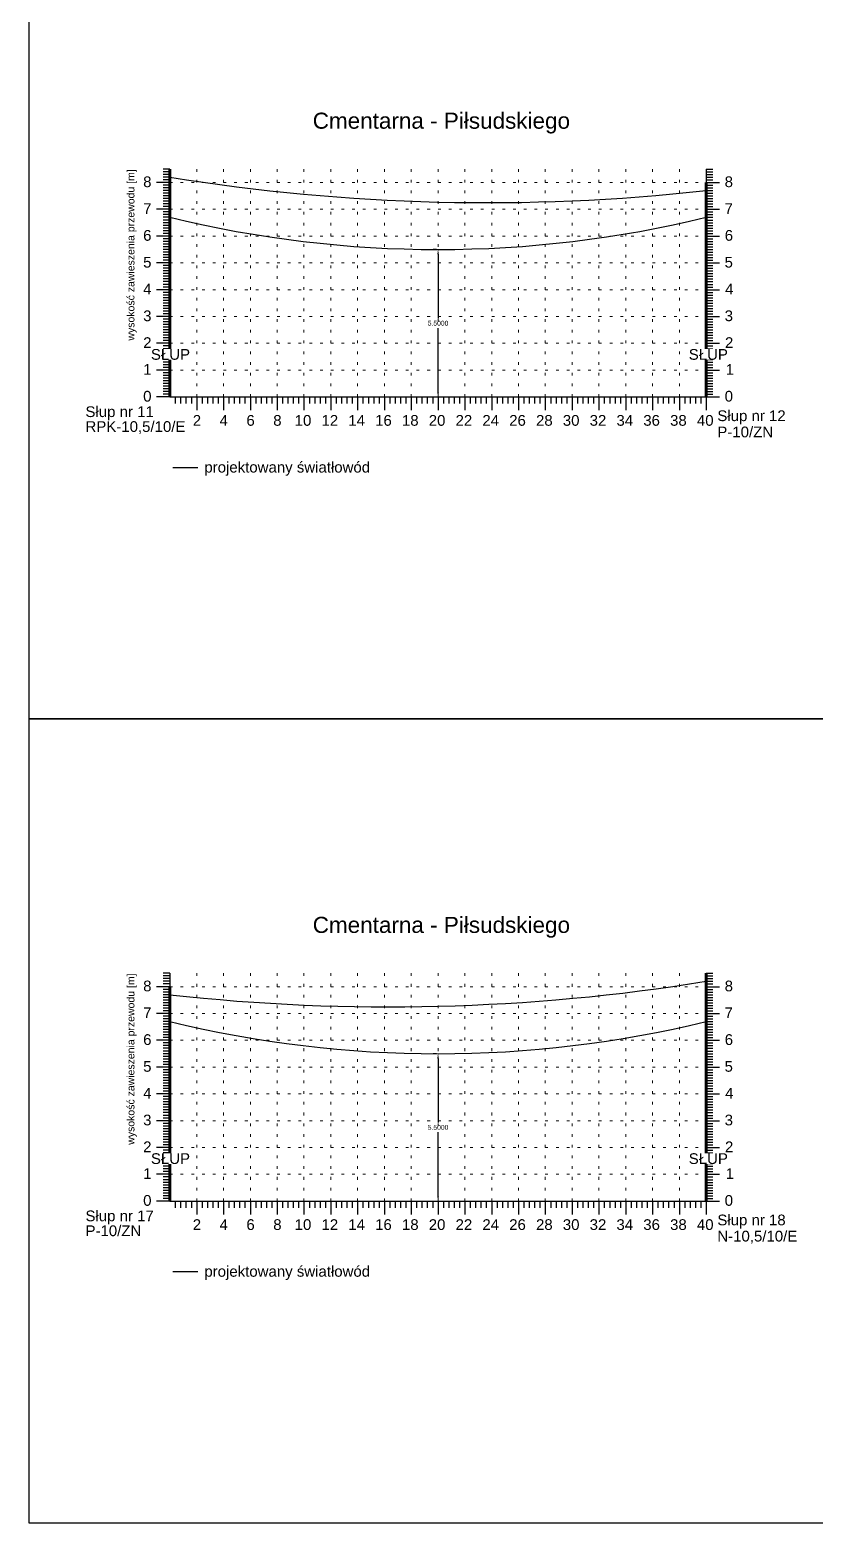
# Model space of a CAD drawing. Header units: metres. Extents: x -155 to 1812, y 681 to 886.
# Drawn here: x 864.6 to 893.9, y 770.5 to 826.2 of the extents above; entities that cross this region are included whole.
import ezdxf

# ---------------------------------------------------------------- set-up
doc = ezdxf.new("R2010")
doc.units = ezdxf.units.M
doc.header["$MEASUREMENT"] = 0
doc.linetypes.add('ACAD_ISO07W100', pattern=[3, 0, -3])
doc.styles.get("Standard").update_dxf_attribs({"font": 'arial.ttf'})
doc.dimstyles.get("Standard").update_dxf_attribs({"dimtxt": 0.18, "dimasz": 0.18, "dimexe": 0.18, "dimexo": 0.0625, "dimgap": 0.09, "dimtad": 0, "dimtih": 1, "dimtoh": 1, "dimdec": 4, "dimzin": 0, "dimdsep": 46, "dimtxsty": 'Standard', "dimcen": 0.09, "dimadec": 0, "dimazin": 0, "dimtfac": 1, "dimtdec": 4, "dimtofl": 0, "dimtmove": 0, "dimatfit": 3, "dimfxl": 1, "dimtolj": 1, "dimtzin": 0, "dimarcsym": 0})

# ---------------------------------------------------------------- blocks, each defined once
blk = doc.blocks.new('*D283')
at = {"color": 0, "lineweight": -2}
for p, q in [((879.729, 818.034), (879.612, 818.034)), ((879.792, 817.854), (879.792, 815.466)), ((879.792, 812.714), (879.792, 815.102)), ((872.454, 812.534), (879.972, 812.534))]:
    blk.add_line(p, q, dxfattribs=at)
at = {"color": 0}
for points in [[(879.822, 817.854), (879.762, 817.854), (879.792, 818.034)], [(879.762, 812.714), (879.822, 812.714), (879.792, 812.534)]]:
    blk.add_solid(points, dxfattribs=at)
at = {"layer": 'Defpoints', "color": 0}
for p in [(879.792, 818.034), (872.392, 812.534), (879.792, 812.534)]:
    blk.add_point(p, dxfattribs=at)
at = {"color": 0, "lineweight": 25, "insert": (879.792, 815.284), "char_height": 0.18, "attachment_point": 5}
blk.add_mtext('\\A1;5.5000', dxfattribs=at)
blk = doc.blocks.new('*D266')
at = {"color": 0, "lineweight": -2}
for p, q in [((879.729, 788.034), (879.612, 788.034)), ((879.792, 787.854), (879.792, 785.466)), ((879.792, 782.714), (879.792, 785.102)), ((872.454, 782.534), (879.972, 782.534))]:
    blk.add_line(p, q, dxfattribs=at)
at = {"color": 0}
for points in [[(879.822, 787.854), (879.762, 787.854), (879.792, 788.034)], [(879.762, 782.714), (879.822, 782.714), (879.792, 782.534)]]:
    blk.add_solid(points, dxfattribs=at)
at = {"layer": 'Defpoints', "color": 0}
for p in [(879.792, 788.034), (872.392, 782.534), (879.792, 782.534)]:
    blk.add_point(p, dxfattribs=at)
at = {"color": 0, "lineweight": 25, "insert": (879.792, 785.284), "char_height": 0.18, "attachment_point": 5}
blk.add_mtext('\\A1;5.5000', dxfattribs=at)

msp = doc.modelspace()

# ---------------------------------------------------------------- linework, layer by layer
for p, q in [((869.79157, 821.03428), (869.54157, 821.03428)), ((869.79157, 820.93428), (869.54157, 820.93428)), ((869.79157, 820.83428), (869.54157, 820.83428)), ((869.79157, 820.73428), (869.54157, 820.73428)), ((869.79157, 820.63428), (869.54157, 820.63428)), ((869.79157, 821.03428), (869.79157, 812.53428)), ((889.79157, 821.03428), (889.79157, 812.53428)), ((889.79157, 821.03428), (890.04157, 821.03428)), ((889.79157, 820.93428), (890.04157, 820.93428)), ((889.79157, 820.83428), (890.04157, 820.83428)), ((889.79157, 820.73428), (890.04157, 820.73428)), ((889.79157, 820.63428), (890.04157, 820.63428)), ((869.79157, 820.53428), (869.29157, 820.53428)), ((869.79157, 820.53428), (869.29157, 820.53428)), ((869.79157, 820.43428), (869.54157, 820.43428)), ((869.79157, 820.33428), (869.54157, 820.33428)), ((869.79157, 820.23428), (869.54157, 820.23428)), ((869.79157, 820.13428), (869.54157, 820.13428)), ((869.79157, 820.03428), (869.54157, 820.03428)), ((889.79157, 820.53428), (890.29157, 820.53428)), ((889.79157, 820.53428), (890.29157, 820.53428)), ((889.79157, 820.43428), (890.04157, 820.43428)), ((889.79157, 820.33428), (890.04157, 820.33428)), ((889.79157, 820.23428), (890.04157, 820.23428)), ((889.79157, 820.13428), (890.04157, 820.13428)), ((889.79157, 820.03428), (890.04157, 820.03428)), ((869.79157, 819.53428), (869.29157, 819.53428)), ((869.79157, 819.53428), (869.29157, 819.53428)), ((869.79157, 819.93428), (869.54157, 819.93428)), ((869.79157, 819.83428), (869.54157, 819.83428)), ((869.79157, 819.73428), (869.54157, 819.73428)), ((869.79157, 819.63428), (869.54157, 819.63428)), ((869.79157, 819.43428), (869.54157, 819.43428)), ((889.79157, 819.93428), (890.04157, 819.93428)), ((889.79157, 819.83428), (890.04157, 819.83428)), ((889.79157, 819.73428), (890.04157, 819.73428)), ((889.79157, 819.63428), (890.04157, 819.63428)), ((889.79157, 819.53428), (890.29157, 819.53428)), ((889.79157, 819.53428), (890.29157, 819.53428)), ((889.79157, 819.43428), (890.04157, 819.43428)), ((869.79157, 819.33428), (869.54157, 819.33428)), ((869.79157, 819.23428), (869.54157, 819.23428)), ((869.79157, 819.13428), (869.54157, 819.13428)), ((869.79157, 819.03428), (869.54157, 819.03428)), ((869.79157, 818.93428), (869.54157, 818.93428)), ((889.79157, 819.33428), (890.04157, 819.33428)), ((889.79157, 819.23428), (890.04157, 819.23428)), ((889.79157, 819.13428), (890.04157, 819.13428)), ((889.79157, 819.03428), (890.04157, 819.03428)), ((889.79157, 818.93428), (890.04157, 818.93428)), ((869.79157, 818.53428), (869.29157, 818.53428)), ((869.79157, 818.53428), (869.29157, 818.53428)), ((869.79157, 818.83428), (869.54157, 818.83428)), ((869.79157, 818.73428), (869.54157, 818.73428)), ((869.79157, 818.63428), (869.54157, 818.63428)), ((869.79157, 818.43428), (869.54157, 818.43428)), ((869.79157, 818.33428), (869.54157, 818.33428)), ((889.79157, 818.83428), (890.04157, 818.83428)), ((889.79157, 818.73428), (890.04157, 818.73428)), ((889.79157, 818.63428), (890.04157, 818.63428)), ((889.79157, 818.53428), (890.29157, 818.53428)), ((889.79157, 818.53428), (890.29157, 818.53428)), ((889.79157, 818.43428), (890.04157, 818.43428)), ((889.79157, 818.33428), (890.04157, 818.33428)), ((869.79157, 818.23428), (869.54157, 818.23428)), ((869.79157, 818.13428), (869.54157, 818.13428)), ((869.79157, 818.03428), (869.54157, 818.03428)), ((869.79157, 817.93428), (869.54157, 817.93428)), ((869.79157, 817.83428), (869.54157, 817.83428)), ((889.79157, 818.23428), (890.04157, 818.23428)), ((889.79157, 818.13428), (890.04157, 818.13428)), ((889.79157, 818.03428), (890.04157, 818.03428)), ((889.79157, 817.93428), (890.04157, 817.93428)), ((889.79157, 817.83428), (890.04157, 817.83428)), ((869.79157, 817.53428), (869.29157, 817.53428)), ((869.79157, 817.53428), (869.29157, 817.53428)), ((869.79157, 817.73428), (869.54157, 817.73428)), ((869.79157, 817.63428), (869.54157, 817.63428)), ((869.79157, 817.43428), (869.54157, 817.43428)), ((869.79157, 817.33428), (869.54157, 817.33428)), ((869.79157, 817.23428), (869.54157, 817.23428)), ((889.79157, 817.73428), (890.04157, 817.73428)), ((889.79157, 817.63428), (890.04157, 817.63428)), ((889.79157, 817.53428), (890.29157, 817.53428)), ((889.79157, 817.53428), (890.29157, 817.53428)), ((889.79157, 817.43428), (890.04157, 817.43428)), ((889.79157, 817.33428), (890.04157, 817.33428)), ((889.79157, 817.23428), (890.04157, 817.23428)), ((869.79157, 817.13428), (869.54157, 817.13428)), ((869.79157, 817.03428), (869.54157, 817.03428)), ((869.79157, 816.93428), (869.54157, 816.93428)), ((869.79157, 816.83428), (869.54157, 816.83428)), ((869.79157, 816.73428), (869.54157, 816.73428)), ((889.79157, 817.13428), (890.04157, 817.13428)), ((889.79157, 817.03428), (890.04157, 817.03428)), ((889.79157, 816.93428), (890.04157, 816.93428)), ((889.79157, 816.83428), (890.04157, 816.83428)), ((889.79157, 816.73428), (890.04157, 816.73428)), ((869.79157, 816.53428), (869.29157, 816.53428)), ((869.79157, 816.53428), (869.29157, 816.53428)), ((869.79157, 816.63428), (869.54157, 816.63428)), ((869.79157, 816.43428), (869.54157, 816.43428)), ((869.79157, 816.33428), (869.54157, 816.33428)), ((869.79157, 816.23428), (869.54157, 816.23428)), ((869.79157, 816.13428), (869.54157, 816.13428)), ((889.79157, 816.63428), (890.04157, 816.63428)), ((889.79157, 816.53428), (890.29157, 816.53428)), ((889.79157, 816.53428), (890.29157, 816.53428)), ((889.79157, 816.43428), (890.04157, 816.43428)), ((889.79157, 816.33428), (890.04157, 816.33428)), ((889.79157, 816.23428), (890.04157, 816.23428)), ((889.79157, 816.13428), (890.04157, 816.13428)), ((869.79157, 815.53428), (869.29157, 815.53428)), ((869.79157, 815.53428), (869.29157, 815.53428)), ((869.79157, 816.03428), (869.54157, 816.03428)), ((869.79157, 815.93428), (869.54157, 815.93428)), ((869.79157, 815.83428), (869.54157, 815.83428)), ((869.79157, 815.73428), (869.54157, 815.73428)), ((869.79157, 815.63428), (869.54157, 815.63428)), ((889.79157, 816.03428), (890.04157, 816.03428)), ((889.79157, 815.93428), (890.04157, 815.93428)), ((889.79157, 815.83428), (890.04157, 815.83428)), ((889.79157, 815.73428), (890.04157, 815.73428)), ((889.79157, 815.63428), (890.04157, 815.63428)), ((889.79157, 815.53428), (890.29157, 815.53428)), ((889.79157, 815.53428), (890.29157, 815.53428)), ((869.79157, 815.43428), (869.54157, 815.43428)), ((869.79157, 815.33428), (869.54157, 815.33428)), ((869.79157, 815.23428), (869.54157, 815.23428)), ((869.79157, 815.13428), (869.54157, 815.13428)), ((869.79157, 815.03428), (869.54157, 815.03428)), ((889.79157, 815.43428), (890.04157, 815.43428)), ((889.79157, 815.33428), (890.04157, 815.33428)), ((889.79157, 815.23428), (890.04157, 815.23428)), ((889.79157, 815.13428), (890.04157, 815.13428)), ((889.79157, 815.03428), (890.04157, 815.03428)), ((869.79157, 814.53428), (869.29157, 814.53428)), ((869.79157, 814.53428), (869.29157, 814.53428)), ((869.79157, 814.93428), (869.54157, 814.93428)), ((869.79157, 814.83428), (869.54157, 814.83428)), ((869.79157, 814.73428), (869.54157, 814.73428)), ((869.79157, 814.63428), (869.54157, 814.63428)), ((869.79157, 814.43428), (869.54157, 814.43428)), ((889.79157, 814.93428), (890.04157, 814.93428)), ((889.79157, 814.83428), (890.04157, 814.83428)), ((889.79157, 814.73428), (890.04157, 814.73428)), ((889.79157, 814.63428), (890.04157, 814.63428)), ((889.79157, 814.53428), (890.29157, 814.53428)), ((889.79157, 814.53428), (890.29157, 814.53428)), ((889.79157, 814.43428), (890.04157, 814.43428)), ((869.79157, 814.33428), (869.54157, 814.33428)), ((869.79157, 814.23428), (869.54157, 814.23428)), ((869.79157, 814.13428), (869.54157, 814.13428)), ((869.79157, 814.03428), (869.54157, 814.03428)), ((869.79157, 813.93428), (869.54157, 813.93428)), ((889.79157, 814.33428), (890.04157, 814.33428)), ((889.79157, 814.23428), (890.04157, 814.23428)), ((889.79157, 814.13428), (890.04157, 814.13428)), ((889.79157, 814.03428), (890.04157, 814.03428)), ((889.79157, 813.93428), (890.04157, 813.93428)), ((869.79157, 813.53428), (869.29157, 813.53428)), ((869.79157, 813.53428), (869.29157, 813.53428)), ((869.79157, 813.83428), (869.54157, 813.83428)), ((869.79157, 813.73428), (869.54157, 813.73428)), ((869.79157, 813.63428), (869.54157, 813.63428)), ((869.79157, 813.43428), (869.54157, 813.43428)), ((869.79157, 813.33428), (869.54157, 813.33428)), ((889.79157, 813.83428), (890.04157, 813.83428)), ((889.79157, 813.73428), (890.04157, 813.73428)), ((889.79157, 813.63428), (890.04157, 813.63428)), ((889.79157, 813.53428), (890.29157, 813.53428)), ((889.79157, 813.53428), (890.29157, 813.53428)), ((889.79157, 813.43428), (890.04157, 813.43428)), ((889.79157, 813.33428), (890.04157, 813.33428)), ((869.79157, 813.23428), (869.54157, 813.23428)), ((869.79157, 813.13428), (869.54157, 813.13428)), ((869.79157, 813.03428), (869.54157, 813.03428)), ((869.79157, 812.93428), (869.54157, 812.93428)), ((869.79157, 812.83428), (869.54157, 812.83428)), ((889.79157, 813.23428), (890.04157, 813.23428)), ((889.79157, 813.13428), (890.04157, 813.13428)), ((889.79157, 813.03428), (890.04157, 813.03428)), ((889.79157, 812.93428), (890.04157, 812.93428)), ((889.79157, 812.83428), (890.04157, 812.83428)), ((869.79157, 812.53428), (869.29157, 812.53428)), ((869.79157, 812.73428), (869.54157, 812.73428)), ((869.79157, 812.63428), (869.54157, 812.63428)), ((869.79157, 812.53428), (869.54157, 812.53428)), ((869.79157, 812.53428), (889.79157, 812.53428)), ((869.99157, 812.53428), (869.99157, 812.28428)), ((870.19157, 812.53428), (870.19157, 812.28428)), ((870.39157, 812.53428), (870.39157, 812.28428)), ((870.59157, 812.53428), (870.59157, 812.28428)), ((870.79157, 812.53428), (870.79157, 812.03428)), ((870.99157, 812.53428), (870.99157, 812.28428)), ((871.19157, 812.53428), (871.19157, 812.28428)), ((871.39157, 812.53428), (871.39157, 812.28428)), ((871.59157, 812.53428), (871.59157, 812.28428)), ((871.79157, 812.53428), (871.79157, 812.03428)), ((871.99157, 812.53428), (871.99157, 812.28428)), ((872.19157, 812.53428), (872.19157, 812.28428)), ((872.39157, 812.53428), (872.39157, 812.28428)), ((872.59157, 812.53428), (872.59157, 812.28428)), ((872.79157, 812.53428), (872.79157, 812.03428)), ((872.99157, 812.53428), (872.99157, 812.28428)), ((873.19157, 812.53428), (873.19157, 812.28428)), ((873.39157, 812.53428), (873.39157, 812.28428)), ((873.59157, 812.53428), (873.59157, 812.28428)), ((873.79157, 812.53428), (873.79157, 812.03428)), ((873.99157, 812.53428), (873.99157, 812.28428)), ((874.19157, 812.53428), (874.19157, 812.28428)), ((874.39157, 812.53428), (874.39157, 812.28428)), ((874.59157, 812.53428), (874.59157, 812.28428)), ((874.79157, 812.53428), (874.79157, 812.03428)), ((874.99157, 812.53428), (874.99157, 812.28428)), ((875.19157, 812.53428), (875.19157, 812.28428)), ((875.39157, 812.53428), (875.39157, 812.28428)), ((875.59157, 812.53428), (875.59157, 812.28428)), ((875.79157, 812.53428), (875.79157, 812.03428)), ((875.99157, 812.53428), (875.99157, 812.28428)), ((876.19157, 812.53428), (876.19157, 812.28428)), ((876.39157, 812.53428), (876.39157, 812.28428)), ((876.59157, 812.53428), (876.59157, 812.28428)), ((876.79157, 812.53428), (876.79157, 812.03428)), ((876.99157, 812.53428), (876.99157, 812.28428)), ((877.19157, 812.53428), (877.19157, 812.28428)), ((877.39157, 812.53428), (877.39157, 812.28428)), ((877.59157, 812.53428), (877.59157, 812.28428)), ((877.79157, 812.53428), (877.79157, 812.03428)), ((877.99157, 812.53428), (877.99157, 812.28428)), ((878.19157, 812.53428), (878.19157, 812.28428)), ((878.39157, 812.53428), (878.39157, 812.28428)), ((878.59157, 812.53428), (878.59157, 812.28428)), ((878.79157, 812.53428), (878.79157, 812.03428)), ((878.99157, 812.53428), (878.99157, 812.28428)), ((879.19157, 812.53428), (879.19157, 812.28428)), ((879.39157, 812.53428), (879.39157, 812.28428)), ((879.59157, 812.53428), (879.59157, 812.28428)), ((879.79157, 812.53428), (879.79157, 812.03428)), ((879.99157, 812.53428), (879.99157, 812.28428)), ((880.19157, 812.53428), (880.19157, 812.28428)), ((880.39157, 812.53428), (880.39157, 812.28428)), ((880.59157, 812.53428), (880.59157, 812.28428)), ((880.79157, 812.53428), (880.79157, 812.03428)), ((880.99157, 812.53428), (880.99157, 812.28428)), ((881.19157, 812.53428), (881.19157, 812.28428)), ((881.39157, 812.53428), (881.39157, 812.28428)), ((881.59157, 812.53428), (881.59157, 812.28428)), ((881.79157, 812.53428), (881.79157, 812.03428)), ((881.99157, 812.53428), (881.99157, 812.28428)), ((882.19157, 812.53428), (882.19157, 812.28428)), ((882.39157, 812.53428), (882.39157, 812.28428)), ((882.59157, 812.53428), (882.59157, 812.28428)), ((882.79157, 812.53428), (882.79157, 812.03428)), ((882.99157, 812.53428), (882.99157, 812.28428)), ((883.19157, 812.53428), (883.19157, 812.28428)), ((883.39157, 812.53428), (883.39157, 812.28428)), ((883.59157, 812.53428), (883.59157, 812.28428)), ((883.79157, 812.53428), (883.79157, 812.03428)), ((883.99157, 812.53428), (883.99157, 812.28428)), ((884.19157, 812.53428), (884.19157, 812.28428)), ((884.39157, 812.53428), (884.39157, 812.28428)), ((884.59157, 812.53428), (884.59157, 812.28428)), ((884.79157, 812.53428), (884.79157, 812.03428)), ((884.99157, 812.53428), (884.99157, 812.28428)), ((885.19157, 812.53428), (885.19157, 812.28428)), ((885.39157, 812.53428), (885.39157, 812.28428)), ((885.59157, 812.53428), (885.59157, 812.28428)), ((885.79157, 812.53428), (885.79157, 812.03428)), ((885.99157, 812.53428), (885.99157, 812.28428)), ((886.19157, 812.53428), (886.19157, 812.28428)), ((886.39157, 812.53428), (886.39157, 812.28428)), ((886.59157, 812.53428), (886.59157, 812.28428)), ((886.79157, 812.53428), (886.79157, 812.03428)), ((886.99157, 812.53428), (886.99157, 812.28428)), ((887.19157, 812.53428), (887.19157, 812.28428)), ((887.39157, 812.53428), (887.39157, 812.28428)), ((887.59157, 812.53428), (887.59157, 812.28428)), ((887.79157, 812.53428), (887.79157, 812.03428)), ((887.99157, 812.53428), (887.99157, 812.28428)), ((888.19157, 812.53428), (888.19157, 812.28428)), ((888.39157, 812.53428), (888.39157, 812.28428)), ((888.59157, 812.53428), (888.59157, 812.28428)), ((888.79157, 812.53428), (888.79157, 812.03428)), ((888.79157, 812.53428), (888.79157, 812.03428)), ((888.99157, 812.53428), (888.99157, 812.28428)), ((889.19157, 812.53428), (889.19157, 812.28428)), ((889.39157, 812.53428), (889.39157, 812.28428)), ((889.59157, 812.53428), (889.59157, 812.28428)), ((889.79157, 812.73428), (890.04157, 812.73428)), ((889.79157, 812.63428), (890.04157, 812.63428)), ((889.79157, 812.53428), (890.29157, 812.53428)), ((889.79157, 812.53428), (890.04157, 812.53428)), ((889.79157, 812.53428), (889.79157, 812.03428)), ((889.79157, 812.53428), (889.79157, 812.03428)), ((869.79157, 791.03428), (869.54157, 791.03428)), ((869.79157, 791.03428), (869.79157, 782.53428)), ((889.79157, 791.03428), (889.79157, 782.53428)), ((889.79157, 791.03428), (890.04157, 791.03428)), ((869.79157, 790.53428), (869.29157, 790.53428)), ((869.79157, 790.53428), (869.29157, 790.53428)), ((869.79157, 790.93428), (869.54157, 790.93428)), ((869.79157, 790.83428), (869.54157, 790.83428)), ((869.79157, 790.73428), (869.54157, 790.73428)), ((869.79157, 790.63428), (869.54157, 790.63428)), ((889.79157, 790.93428), (890.04157, 790.93428)), ((889.79157, 790.83428), (890.04157, 790.83428)), ((889.79157, 790.73428), (890.04157, 790.73428)), ((889.79157, 790.63428), (890.04157, 790.63428)), ((889.79157, 790.53428), (890.29157, 790.53428)), ((889.79157, 790.53428), (890.29157, 790.53428)), ((869.79157, 790.43428), (869.54157, 790.43428)), ((869.79157, 790.33428), (869.54157, 790.33428)), ((869.79157, 790.23428), (869.54157, 790.23428)), ((869.79157, 790.13428), (869.54157, 790.13428)), ((869.79157, 790.03428), (869.54157, 790.03428)), ((869.79157, 789.93428), (869.54157, 789.93428)), ((889.79157, 790.43428), (890.04157, 790.43428)), ((889.79157, 790.33428), (890.04157, 790.33428)), ((889.79157, 790.23428), (890.04157, 790.23428)), ((889.79157, 790.13428), (890.04157, 790.13428)), ((889.79157, 790.03428), (890.04157, 790.03428)), ((889.79157, 789.93428), (890.04157, 789.93428)), ((869.79157, 789.53428), (869.29157, 789.53428)), ((869.79157, 789.53428), (869.29157, 789.53428)), ((869.79157, 789.83428), (869.54157, 789.83428)), ((869.79157, 789.73428), (869.54157, 789.73428)), ((869.79157, 789.63428), (869.54157, 789.63428)), ((869.79157, 789.43428), (869.54157, 789.43428)), ((889.79157, 789.83428), (890.04157, 789.83428)), ((889.79157, 789.73428), (890.04157, 789.73428)), ((889.79157, 789.63428), (890.04157, 789.63428)), ((889.79157, 789.53428), (890.29157, 789.53428)), ((889.79157, 789.53428), (890.29157, 789.53428)), ((889.79157, 789.43428), (890.04157, 789.43428)), ((869.79157, 789.33428), (869.54157, 789.33428)), ((869.79157, 789.23428), (869.54157, 789.23428)), ((869.79157, 789.13428), (869.54157, 789.13428)), ((869.79157, 789.03428), (869.54157, 789.03428)), ((869.79157, 788.93428), (869.54157, 788.93428)), ((869.79157, 788.83428), (869.54157, 788.83428)), ((889.79157, 789.33428), (890.04157, 789.33428)), ((889.79157, 789.23428), (890.04157, 789.23428)), ((889.79157, 789.13428), (890.04157, 789.13428)), ((889.79157, 789.03428), (890.04157, 789.03428)), ((889.79157, 788.93428), (890.04157, 788.93428)), ((889.79157, 788.83428), (890.04157, 788.83428)), ((869.79157, 788.53428), (869.29157, 788.53428)), ((869.79157, 788.53428), (869.29157, 788.53428)), ((869.79157, 788.73428), (869.54157, 788.73428)), ((869.79157, 788.63428), (869.54157, 788.63428)), ((869.79157, 788.43428), (869.54157, 788.43428)), ((869.79157, 788.33428), (869.54157, 788.33428)), ((869.79157, 788.23428), (869.54157, 788.23428)), ((889.79157, 788.73428), (890.04157, 788.73428)), ((889.79157, 788.63428), (890.04157, 788.63428)), ((889.79157, 788.53428), (890.29157, 788.53428)), ((889.79157, 788.53428), (890.29157, 788.53428)), ((889.79157, 788.43428), (890.04157, 788.43428)), ((889.79157, 788.33428), (890.04157, 788.33428)), ((889.79157, 788.23428), (890.04157, 788.23428)), ((869.79157, 788.13428), (869.54157, 788.13428)), ((869.79157, 788.03428), (869.54157, 788.03428)), ((869.79157, 787.93428), (869.54157, 787.93428)), ((869.79157, 787.83428), (869.54157, 787.83428)), ((869.79157, 787.73428), (869.54157, 787.73428)), ((889.79157, 788.13428), (890.04157, 788.13428)), ((889.79157, 788.03428), (890.04157, 788.03428)), ((889.79157, 787.93428), (890.04157, 787.93428)), ((889.79157, 787.83428), (890.04157, 787.83428)), ((889.79157, 787.73428), (890.04157, 787.73428)), ((869.79157, 787.53428), (869.29157, 787.53428)), ((869.79157, 787.53428), (869.29157, 787.53428)), ((869.79157, 787.63428), (869.54157, 787.63428)), ((869.79157, 787.43428), (869.54157, 787.43428)), ((869.79157, 787.33428), (869.54157, 787.33428)), ((869.79157, 787.23428), (869.54157, 787.23428)), ((869.79157, 787.13428), (869.54157, 787.13428)), ((889.79157, 787.63428), (890.04157, 787.63428)), ((889.79157, 787.53428), (890.29157, 787.53428)), ((889.79157, 787.53428), (890.29157, 787.53428)), ((889.79157, 787.43428), (890.04157, 787.43428)), ((889.79157, 787.33428), (890.04157, 787.33428)), ((889.79157, 787.23428), (890.04157, 787.23428)), ((889.79157, 787.13428), (890.04157, 787.13428)), ((869.79157, 787.03428), (869.54157, 787.03428)), ((869.79157, 786.93428), (869.54157, 786.93428)), ((869.79157, 786.83428), (869.54157, 786.83428)), ((869.79157, 786.73428), (869.54157, 786.73428)), ((869.79157, 786.63428), (869.54157, 786.63428)), ((889.79157, 787.03428), (890.04157, 787.03428)), ((889.79157, 786.93428), (890.04157, 786.93428)), ((889.79157, 786.83428), (890.04157, 786.83428)), ((889.79157, 786.73428), (890.04157, 786.73428)), ((889.79157, 786.63428), (890.04157, 786.63428)), ((869.79157, 786.53428), (869.29157, 786.53428)), ((869.79157, 786.53428), (869.29157, 786.53428)), ((869.79157, 786.43428), (869.54157, 786.43428)), ((869.79157, 786.33428), (869.54157, 786.33428)), ((869.79157, 786.23428), (869.54157, 786.23428)), ((869.79157, 786.13428), (869.54157, 786.13428)), ((869.79157, 786.03428), (869.54157, 786.03428)), ((889.79157, 786.53428), (890.29157, 786.53428)), ((889.79157, 786.53428), (890.29157, 786.53428)), ((889.79157, 786.43428), (890.04157, 786.43428)), ((889.79157, 786.33428), (890.04157, 786.33428)), ((889.79157, 786.23428), (890.04157, 786.23428)), ((889.79157, 786.13428), (890.04157, 786.13428)), ((889.79157, 786.03428), (890.04157, 786.03428)), ((869.79157, 785.53428), (869.29157, 785.53428)), ((869.79157, 785.53428), (869.29157, 785.53428)), ((869.79157, 785.93428), (869.54157, 785.93428)), ((869.79157, 785.83428), (869.54157, 785.83428)), ((869.79157, 785.73428), (869.54157, 785.73428)), ((869.79157, 785.63428), (869.54157, 785.63428)), ((889.79157, 785.93428), (890.04157, 785.93428)), ((889.79157, 785.83428), (890.04157, 785.83428)), ((889.79157, 785.73428), (890.04157, 785.73428)), ((889.79157, 785.63428), (890.04157, 785.63428)), ((889.79157, 785.53428), (890.29157, 785.53428)), ((889.79157, 785.53428), (890.29157, 785.53428)), ((869.79157, 785.43428), (869.54157, 785.43428)), ((869.79157, 785.33428), (869.54157, 785.33428)), ((869.79157, 785.23428), (869.54157, 785.23428)), ((869.79157, 785.13428), (869.54157, 785.13428)), ((869.79157, 785.03428), (869.54157, 785.03428)), ((869.79157, 784.93428), (869.54157, 784.93428)), ((889.79157, 785.43428), (890.04157, 785.43428)), ((889.79157, 785.33428), (890.04157, 785.33428)), ((889.79157, 785.23428), (890.04157, 785.23428)), ((889.79157, 785.13428), (890.04157, 785.13428)), ((889.79157, 785.03428), (890.04157, 785.03428)), ((889.79157, 784.93428), (890.04157, 784.93428)), ((869.79157, 784.53428), (869.29157, 784.53428)), ((869.79157, 784.53428), (869.29157, 784.53428)), ((869.79157, 784.83428), (869.54157, 784.83428)), ((869.79157, 784.73428), (869.54157, 784.73428)), ((869.79157, 784.63428), (869.54157, 784.63428)), ((869.79157, 784.43428), (869.54157, 784.43428)), ((869.79157, 784.33428), (869.54157, 784.33428)), ((889.79157, 784.83428), (890.04157, 784.83428)), ((889.79157, 784.73428), (890.04157, 784.73428)), ((889.79157, 784.63428), (890.04157, 784.63428)), ((889.79157, 784.53428), (890.29157, 784.53428)), ((889.79157, 784.53428), (890.29157, 784.53428)), ((889.79157, 784.43428), (890.04157, 784.43428)), ((889.79157, 784.33428), (890.04157, 784.33428)), ((869.79157, 784.23428), (869.54157, 784.23428)), ((869.79157, 784.13428), (869.54157, 784.13428)), ((869.79157, 784.03428), (869.54157, 784.03428)), ((869.79157, 783.93428), (869.54157, 783.93428)), ((869.79157, 783.83428), (869.54157, 783.83428)), ((889.79157, 784.23428), (890.04157, 784.23428)), ((889.79157, 784.13428), (890.04157, 784.13428)), ((889.79157, 784.03428), (890.04157, 784.03428)), ((889.79157, 783.93428), (890.04157, 783.93428)), ((889.79157, 783.83428), (890.04157, 783.83428)), ((869.79157, 783.53428), (869.29157, 783.53428)), ((869.79157, 783.53428), (869.29157, 783.53428)), ((869.79157, 783.73428), (869.54157, 783.73428)), ((869.79157, 783.63428), (869.54157, 783.63428)), ((869.79157, 783.43428), (869.54157, 783.43428)), ((869.79157, 783.33428), (869.54157, 783.33428)), ((869.79157, 783.23428), (869.54157, 783.23428)), ((889.79157, 783.73428), (890.04157, 783.73428)), ((889.79157, 783.63428), (890.04157, 783.63428)), ((889.79157, 783.53428), (890.29157, 783.53428)), ((889.79157, 783.53428), (890.29157, 783.53428)), ((889.79157, 783.43428), (890.04157, 783.43428)), ((889.79157, 783.33428), (890.04157, 783.33428)), ((889.79157, 783.23428), (890.04157, 783.23428)), ((869.79157, 783.13428), (869.54157, 783.13428)), ((869.79157, 783.03428), (869.54157, 783.03428)), ((869.79157, 782.93428), (869.54157, 782.93428)), ((869.79157, 782.83428), (869.54157, 782.83428)), ((869.79157, 782.73428), (869.54157, 782.73428)), ((889.79157, 783.13428), (890.04157, 783.13428)), ((889.79157, 783.03428), (890.04157, 783.03428)), ((889.79157, 782.93428), (890.04157, 782.93428)), ((889.79157, 782.83428), (890.04157, 782.83428)), ((889.79157, 782.73428), (890.04157, 782.73428)), ((869.79157, 782.53428), (869.29157, 782.53428)), ((869.79157, 782.63428), (869.54157, 782.63428)), ((869.79157, 782.53428), (869.54157, 782.53428)), ((869.79157, 782.53428), (889.79157, 782.53428)), ((869.99157, 782.53428), (869.99157, 782.28428)), ((870.19157, 782.53428), (870.19157, 782.28428)), ((870.39157, 782.53428), (870.39157, 782.28428)), ((870.59157, 782.53428), (870.59157, 782.28428)), ((870.79157, 782.53428), (870.79157, 782.03428)), ((870.99157, 782.53428), (870.99157, 782.28428)), ((871.19157, 782.53428), (871.19157, 782.28428)), ((871.39157, 782.53428), (871.39157, 782.28428)), ((871.59157, 782.53428), (871.59157, 782.28428)), ((871.79157, 782.53428), (871.79157, 782.03428)), ((871.99157, 782.53428), (871.99157, 782.28428)), ((872.19157, 782.53428), (872.19157, 782.28428)), ((872.39157, 782.53428), (872.39157, 782.28428)), ((872.59157, 782.53428), (872.59157, 782.28428)), ((872.79157, 782.53428), (872.79157, 782.03428)), ((872.99157, 782.53428), (872.99157, 782.28428)), ((873.19157, 782.53428), (873.19157, 782.28428)), ((873.39157, 782.53428), (873.39157, 782.28428)), ((873.59157, 782.53428), (873.59157, 782.28428)), ((873.79157, 782.53428), (873.79157, 782.03428)), ((873.99157, 782.53428), (873.99157, 782.28428)), ((874.19157, 782.53428), (874.19157, 782.28428)), ((874.39157, 782.53428), (874.39157, 782.28428)), ((874.59157, 782.53428), (874.59157, 782.28428)), ((874.79157, 782.53428), (874.79157, 782.03428)), ((874.99157, 782.53428), (874.99157, 782.28428)), ((875.19157, 782.53428), (875.19157, 782.28428)), ((875.39157, 782.53428), (875.39157, 782.28428)), ((875.59157, 782.53428), (875.59157, 782.28428)), ((875.79157, 782.53428), (875.79157, 782.03428)), ((875.99157, 782.53428), (875.99157, 782.28428)), ((876.19157, 782.53428), (876.19157, 782.28428)), ((876.39157, 782.53428), (876.39157, 782.28428)), ((876.59157, 782.53428), (876.59157, 782.28428)), ((876.79157, 782.53428), (876.79157, 782.03428)), ((876.99157, 782.53428), (876.99157, 782.28428)), ((877.19157, 782.53428), (877.19157, 782.28428)), ((877.39157, 782.53428), (877.39157, 782.28428)), ((877.59157, 782.53428), (877.59157, 782.28428)), ((877.79157, 782.53428), (877.79157, 782.03428)), ((877.99157, 782.53428), (877.99157, 782.28428)), ((878.19157, 782.53428), (878.19157, 782.28428)), ((878.39157, 782.53428), (878.39157, 782.28428)), ((878.59157, 782.53428), (878.59157, 782.28428)), ((878.79157, 782.53428), (878.79157, 782.03428)), ((878.99157, 782.53428), (878.99157, 782.28428)), ((879.19157, 782.53428), (879.19157, 782.28428)), ((879.39157, 782.53428), (879.39157, 782.28428)), ((879.59157, 782.53428), (879.59157, 782.28428)), ((879.79157, 782.53428), (879.79157, 782.03428)), ((879.99157, 782.53428), (879.99157, 782.28428)), ((880.19157, 782.53428), (880.19157, 782.28428)), ((880.39157, 782.53428), (880.39157, 782.28428)), ((880.59157, 782.53428), (880.59157, 782.28428)), ((880.79157, 782.53428), (880.79157, 782.03428)), ((880.99157, 782.53428), (880.99157, 782.28428)), ((881.19157, 782.53428), (881.19157, 782.28428)), ((881.39157, 782.53428), (881.39157, 782.28428)), ((881.59157, 782.53428), (881.59157, 782.28428)), ((881.79157, 782.53428), (881.79157, 782.03428)), ((881.99157, 782.53428), (881.99157, 782.28428)), ((882.19157, 782.53428), (882.19157, 782.28428)), ((882.39157, 782.53428), (882.39157, 782.28428)), ((882.59157, 782.53428), (882.59157, 782.28428)), ((882.79157, 782.53428), (882.79157, 782.03428)), ((882.99157, 782.53428), (882.99157, 782.28428)), ((883.19157, 782.53428), (883.19157, 782.28428)), ((883.39157, 782.53428), (883.39157, 782.28428)), ((883.59157, 782.53428), (883.59157, 782.28428)), ((883.79157, 782.53428), (883.79157, 782.03428)), ((883.99157, 782.53428), (883.99157, 782.28428)), ((884.19157, 782.53428), (884.19157, 782.28428)), ((884.39157, 782.53428), (884.39157, 782.28428)), ((884.59157, 782.53428), (884.59157, 782.28428)), ((884.79157, 782.53428), (884.79157, 782.03428)), ((884.99157, 782.53428), (884.99157, 782.28428)), ((885.19157, 782.53428), (885.19157, 782.28428)), ((885.39157, 782.53428), (885.39157, 782.28428)), ((885.59157, 782.53428), (885.59157, 782.28428)), ((885.79157, 782.53428), (885.79157, 782.03428)), ((885.99157, 782.53428), (885.99157, 782.28428)), ((886.19157, 782.53428), (886.19157, 782.28428)), ((886.39157, 782.53428), (886.39157, 782.28428)), ((886.59157, 782.53428), (886.59157, 782.28428)), ((886.79157, 782.53428), (886.79157, 782.03428)), ((886.99157, 782.53428), (886.99157, 782.28428)), ((887.19157, 782.53428), (887.19157, 782.28428)), ((887.39157, 782.53428), (887.39157, 782.28428)), ((887.59157, 782.53428), (887.59157, 782.28428)), ((887.79157, 782.53428), (887.79157, 782.03428)), ((887.99157, 782.53428), (887.99157, 782.28428)), ((888.19157, 782.53428), (888.19157, 782.28428)), ((888.39157, 782.53428), (888.39157, 782.28428)), ((888.59157, 782.53428), (888.59157, 782.28428)), ((888.79157, 782.53428), (888.79157, 782.03428)), ((888.79157, 782.53428), (888.79157, 782.03428)), ((888.99157, 782.53428), (888.99157, 782.28428)), ((889.19157, 782.53428), (889.19157, 782.28428)), ((889.39157, 782.53428), (889.39157, 782.28428)), ((889.59157, 782.53428), (889.59157, 782.28428)), ((889.79157, 782.63428), (890.04157, 782.63428)), ((889.79157, 782.53428), (890.29157, 782.53428)), ((889.79157, 782.53428), (890.04157, 782.53428)), ((889.79157, 782.53428), (889.79157, 782.03428)), ((889.79157, 782.53428), (889.79157, 782.03428))]:
    msp.add_line(p, q)
at = {"lineweight": 100}
for p, q in [((869.79157, 821.03428), (869.79157, 812.53428)), ((889.79157, 820.53428), (889.79157, 812.53428)), ((889.79157, 791.03428), (889.79157, 782.53428)), ((869.79157, 790.53428), (869.79157, 782.53428))]:
    msp.add_line(p, q, dxfattribs=at)
at = {"linetype": 'ACAD_ISO07W100', "lineweight": 15, "ltscale": 0.1}
for p, q in [((870.79157, 812.53428), (870.79157, 821.03428)), ((871.79157, 812.53428), (871.79157, 821.03428)), ((872.79157, 812.53428), (872.79157, 821.03428)), ((873.79157, 812.53428), (873.79157, 821.03428)), ((874.79157, 812.53428), (874.79157, 821.03428)), ((875.79157, 812.53428), (875.79157, 821.03428)), ((876.79157, 812.53428), (876.79157, 821.03428)), ((877.79157, 812.53428), (877.79157, 821.03428)), ((878.79157, 812.53428), (878.79157, 821.03428)), ((879.79157, 812.53428), (879.79157, 821.03428)), ((880.79157, 812.53428), (880.79157, 821.03428)), ((881.79157, 812.53428), (881.79157, 821.03428)), ((882.79157, 812.53428), (882.79157, 821.03428)), ((883.79157, 812.53428), (883.79157, 821.03428)), ((884.79157, 812.53428), (884.79157, 821.03428)), ((885.79157, 812.53428), (885.79157, 821.03428)), ((886.79157, 812.53428), (886.79157, 821.03428)), ((887.79157, 812.53428), (887.79157, 821.03428)), ((888.79157, 812.53428), (888.79157, 821.03428)), ((889.79157, 812.53428), (889.79157, 821.03428)), ((889.79157, 812.53428), (889.79157, 821.03428)), ((869.79157, 820.53428), (889.79157, 820.53428)), ((869.79157, 819.53428), (889.79157, 819.53428)), ((879.79157, 812.53428), (879.79157, 819.80428)), ((869.79157, 818.53428), (889.79157, 818.53428)), ((869.79157, 817.53428), (889.79157, 817.53428)), ((869.79157, 816.53428), (889.79157, 816.53428)), ((869.79157, 815.53428), (889.79157, 815.53428)), ((869.79157, 814.53428), (889.79157, 814.53428)), ((869.79157, 813.53428), (889.79157, 813.53428)), ((870.79157, 782.53428), (870.79157, 791.03428)), ((871.79157, 782.53428), (871.79157, 791.03428)), ((872.79157, 782.53428), (872.79157, 791.03428)), ((873.79157, 782.53428), (873.79157, 791.03428)), ((874.79157, 782.53428), (874.79157, 791.03428)), ((875.79157, 782.53428), (875.79157, 791.03428)), ((876.79157, 782.53428), (876.79157, 791.03428)), ((877.79157, 782.53428), (877.79157, 791.03428)), ((878.79157, 782.53428), (878.79157, 791.03428)), ((879.79157, 782.53428), (879.79157, 791.03428)), ((880.79157, 782.53428), (880.79157, 791.03428)), ((881.79157, 782.53428), (881.79157, 791.03428)), ((882.79157, 782.53428), (882.79157, 791.03428)), ((883.79157, 782.53428), (883.79157, 791.03428)), ((884.79157, 782.53428), (884.79157, 791.03428)), ((885.79157, 782.53428), (885.79157, 791.03428)), ((886.79157, 782.53428), (886.79157, 791.03428)), ((887.79157, 782.53428), (887.79157, 791.03428)), ((888.79157, 782.53428), (888.79157, 791.03428)), ((889.79157, 782.53428), (889.79157, 791.03428)), ((889.79157, 782.53428), (889.79157, 791.03428)), ((869.79157, 790.53428), (889.79157, 790.53428)), ((869.79157, 789.53428), (889.79157, 789.53428)), ((879.79157, 782.53428), (879.79157, 789.80428)), ((869.79157, 788.53428), (889.79157, 788.53428)), ((869.79157, 787.53428), (889.79157, 787.53428)), ((869.79157, 786.53428), (889.79157, 786.53428)), ((869.79157, 785.53428), (889.79157, 785.53428)), ((869.79157, 784.53428), (889.79157, 784.53428)), ((869.79157, 783.53428), (889.79157, 783.53428))]:
    msp.add_line(p, q, dxfattribs=at)
at = {"color": 3, "lineweight": 25}
for p, q in [((869.89712, 809.90407), (870.82771, 809.90407)), ((869.89712, 779.90407), (870.82771, 779.90407))]:
    msp.add_line(p, q, dxfattribs=at)
at = {"lineweight": 25}
for points in [[(864.54271, 830.52182), (894.54271, 830.52182), (894.54271, 800.52182), (864.54271, 800.52182), (864.54271, 830.52182)], [(889.29157, 812.53428), (889.79157, 812.53428)], [(864.54271, 800.52182), (894.54271, 800.52182), (894.54271, 770.52182), (864.54271, 770.52182), (864.54271, 800.52182)], [(889.29157, 782.53428), (889.79157, 782.53428)]]:
    msp.add_lwpolyline(points, dxfattribs=at)
at = {"lineweight": 30}
for centre, start, end in [((881.62246, 893.71965), 260.7924774, 276.3433302), ((877.96069, 863.71965), 263.6566698, 279.2075226)]:
    msp.add_arc(centre, 73.93804, start, end, dxfattribs=at)
at = {"color": 3, "lineweight": 30}
for centre in [(879.79157, 860.30095), (879.79157, 830.30095)]:
    msp.add_arc(centre, 42.26667, 256.314453, 283.685547, dxfattribs=at)

# ---------------------------------------------------------------- texts
for s, p in [('8', (868.79431, 820.36019)), ('8', (890.47996, 820.36019)), ('7', (868.79431, 819.36019)), ('7', (890.47696, 819.36019)), ('6', (868.79431, 818.36019)), ('6', (890.48269, 818.36019)), ('5', (868.79431, 817.36019)), ('5', (890.47723, 817.36019)), ('4', (868.79431, 816.36019)), ('4', (890.49797, 816.36019)), ('3', (868.79431, 815.36019)), ('3', (890.47996, 815.36019)), ('2', (868.79431, 814.36019)), ('2', (890.49115, 814.36019)), ('1', (868.79431, 813.36019)), ('1', (890.5198, 813.36019)), ('0', (868.79431, 812.36019)), ('0', (890.4816, 812.36019)), ('Słup nr 11', (866.64265, 811.78381)), ('RPK-10,5/10/E', (866.64427, 811.22886)), ('2', (870.64476, 811.45861)), ('4', (871.64476, 811.45861)), ('6', (872.64476, 811.45861)), ('8', (873.64476, 811.45861)), ('10', (874.44476, 811.45861)), ('12', (875.44476, 811.45861)), ('14', (876.44476, 811.45861)), ('16', (877.44476, 811.45861)), ('18', (878.44476, 811.45861)), ('20', (879.44476, 811.45861)), ('22', (880.44476, 811.45861)), ('24', (881.44476, 811.45861)), ('26', (882.44476, 811.45861)), ('28', (883.44476, 811.45861)), ('30', (884.44476, 811.45861)), ('32', (885.44476, 811.45861)), ('34', (886.44476, 811.45861)), ('36', (887.44476, 811.45861)), ('38', (888.44476, 811.45861)), ('40', (889.44476, 811.45861)), ('Słup nr 12', (890.20721, 811.63237)), ('P-10/ZN', (890.20721, 811.02748)), ('projektowany światłowód', (871.07647, 809.7143)), ('8', (868.79431, 790.36019)), ('8', (890.47996, 790.36019)), ('7', (868.79431, 789.36019)), ('7', (890.47696, 789.36019)), ('6', (868.79431, 788.36019)), ('6', (890.48269, 788.36019)), ('5', (868.79431, 787.36019)), ('5', (890.47723, 787.36019)), ('4', (868.79431, 786.36019)), ('4', (890.49797, 786.36019)), ('3', (868.79431, 785.36019)), ('3', (890.47996, 785.36019)), ('2', (868.79431, 784.36019)), ('2', (890.49115, 784.36019)), ('1', (868.79431, 783.36019)), ('1', (890.5198, 783.36019)), ('0', (868.79431, 782.36019)), ('0', (890.4816, 782.36019)), ('Słup nr 17', (866.64265, 781.78381)), ('P-10/ZN', (866.64427, 781.22886)), ('2', (870.64476, 781.45861)), ('4', (871.64476, 781.45861)), ('6', (872.64476, 781.45861)), ('8', (873.64476, 781.45861)), ('10', (874.44476, 781.45861)), ('12', (875.44476, 781.45861)), ('14', (876.44476, 781.45861)), ('16', (877.44476, 781.45861)), ('18', (878.44476, 781.45861)), ('20', (879.44476, 781.45861)), ('22', (880.44476, 781.45861)), ('24', (881.44476, 781.45861)), ('26', (882.44476, 781.45861)), ('28', (883.44476, 781.45861)), ('30', (884.44476, 781.45861)), ('32', (885.44476, 781.45861)), ('34', (886.44476, 781.45861)), ('36', (887.44476, 781.45861)), ('38', (888.44476, 781.45861)), ('40', (889.44476, 781.45861)), ('Słup nr 18', (890.20721, 781.63237)), ('N-10,5/10/E', (890.20721, 781.02748)), ('projektowany światłowód', (871.07647, 779.7143))]:
    msp.add_text(s, height=0.4).set_placement(p)
at = {"lineweight": 25, "char_height": 0.6, "width": 11.8739921, "attachment_point": 5}
for insert in [(879.91507, 822.74872), (879.91507, 792.74872)]:
    msp.add_mtext('Cmentarna - Piłsudskiego', dxfattribs=dict(at, insert=insert))

# ---------------------------------------------------------------- dimensions: what is measured, and where the dimension line sits
at = {"lineweight": 25}
for base, p1, p2, picture, middle in [((879.79157, 812.53428), (879.79157, 818.03428), (872.39157, 812.53428), '*D283', (879.79157, 815.28428)), ((879.79157, 782.53428), (879.79157, 788.03428), (872.39157, 782.53428), '*D266', (879.79157, 785.28428))]:
    dim = msp.add_linear_dim(base=base, p1=p1, p2=p2, angle=90, dimstyle='Standard', dxfattribs=at)
    dim.commit()
    dim.dimension.update_dxf_attribs({"geometry": picture, "text_midpoint": middle})

# ---------------------------------------------------------------- next in the draw order: texts
at = {"lineweight": 18, "char_height": 0.28, "attachment_point": 1, "rotation": 90, "bg_fill": 3, "box_fill_scale": 1, "bg_fill_color": 256, "bg_fill_transparency": 0}
for insert in [(868.1888, 814.63639), (868.1888, 784.63639)]:
    msp.add_mtext_dynamic_manual_height_columns('wysokość zawieszenia przewodu [m]', width=9.2804774, gutter_width=2, heights=[-0.36385], dxfattribs=dict(at, insert=insert))
at = {"lineweight": 18, "char_height": 0.4, "attachment_point": 1, "bg_fill": 3, "box_fill_scale": 1, "bg_fill_color": 256, "bg_fill_transparency": 0}
for insert in [(869.08347, 814.32049), (889.14064, 814.32049), (869.08347, 784.32049), (889.14064, 784.32049)]:
    msp.add_mtext_dynamic_manual_height_columns('SŁUP', width=1.5368437, gutter_width=2, heights=[-0.41364], dxfattribs=dict(at, insert=insert))

doc.saveas('drawing.dxf')
